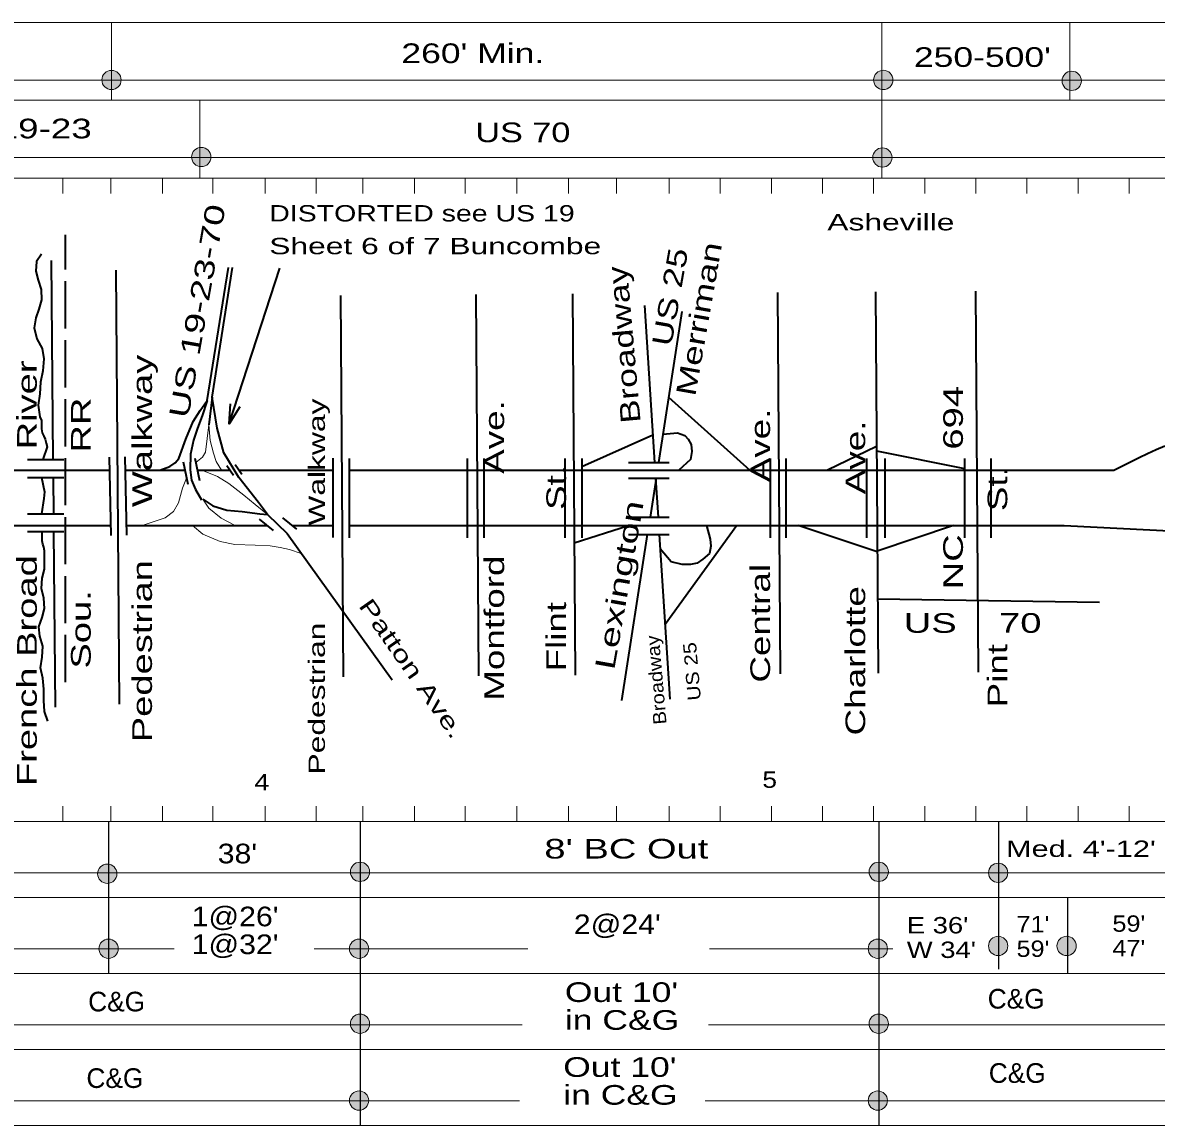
# Model space of a CAD drawing. Extents: x 2156450 to 2158121, y 1158603 to 1159842.
# Drawn here: x 2157114.7 to 2157460.7, y 1159183.4 to 1159520.1 of the extents above; entities that cross this region are included whole.
import ezdxf
from ezdxf.enums import TextEntityAlignment as Align

# ---------------------------------------------------------------- set-up
doc = ezdxf.new("R2010")
doc.units = 0
doc.header["$LTSCALE"] = 2.4
doc.linetypes.add('LONG_DASHED', pattern=[7.5, 6, -1.5])
doc.layers.add('1', color=7, linetype='Continuous', lineweight=13)

msp = doc.modelspace()

# ---------------------------------------------------------------- hatches: boundary and pattern name
at = {"layer": '1'}
for points in [[(2157144.773, 1159502.59, 1), (2157138.885, 1159502.59, 1)], [(2157380.348, 1159502.601, 1), (2157374.46, 1159502.601, 1)], [(2157437.856, 1159502.325, 1), (2157431.968, 1159502.325, 1)], [(2157172.175, 1159479.071, 1), (2157166.287, 1159479.071, 1)], [(2157380.073, 1159478.924, 1), (2157374.185, 1159478.924, 1)], [(2157143.489, 1159260.24, 1), (2157137.601, 1159260.24, 1)], [(2157220.623, 1159260.806, 1), (2157214.735, 1159260.806, 1)], [(2157378.952, 1159260.809, 1), (2157373.064, 1159260.809, 1)], [(2157415.4, 1159260.526, 1), (2157409.512, 1159260.526, 1)], [(2157143.875, 1159237.346, 1), (2157137.987, 1159237.346, 1)], [(2157220.34, 1159237.342, 1), (2157214.452, 1159237.342, 1)], [(2157378.67, 1159237.345, 1), (2157372.782, 1159237.345, 1)], [(2157415.4, 1159238.193, 1), (2157409.512, 1159238.193, 1)], [(2157436.308, 1159238.193, 1), (2157430.42, 1159238.193, 1)], [(2157220.623, 1159214.444, 1), (2157214.735, 1159214.444, 1)], [(2157378.952, 1159214.447, 1), (2157373.064, 1159214.447, 1)], [(2157220.34, 1159190.98, 1), (2157214.452, 1159190.98, 1)], [(2157378.67, 1159190.983, 1), (2157372.782, 1159190.983, 1)]]:
    msp.add_hatch(color=256, dxfattribs=at).paths.add_polyline_path(points)

# ---------------------------------------------------------------- linework, layer by layer
for p, q in [((2156450.496, 1159520.094), (2158121.242, 1159520.094)), ((2157141.778, 1159520.094), (2157141.778, 1159496.474)), ((2157376.92, 1159520.094), (2157376.92, 1159472.65)), ((2157434.385, 1159520.094), (2157434.385, 1159496.474)), ((2156450.411, 1159502.518), (2158119.29, 1159502.518)), ((2156450.496, 1159496.474), (2158121.242, 1159496.474)), ((2157168.817, 1159496.474), (2157168.817, 1159472.65)), ((2156450.411, 1159478.898), (2158119.29, 1159478.898)), ((2156567.727, 1159472.65), (2158119.29, 1159472.65)), ((2157126.975, 1159467.917), (2157126.975, 1159472.65)), ((2157141.602, 1159467.917), (2157141.602, 1159472.65)), ((2157157.355, 1159467.917), (2157157.355, 1159472.65)), ((2157172.751, 1159467.917), (2157172.751, 1159472.65)), ((2157188.682, 1159467.917), (2157188.682, 1159472.65)), ((2157204.257, 1159467.917), (2157204.257, 1159472.65)), ((2157218.508, 1159467.917), (2157218.508, 1159472.65)), ((2157234.35, 1159467.917), (2157234.35, 1159472.65)), ((2157249.747, 1159467.917), (2157249.747, 1159472.65)), ((2157265.499, 1159467.917), (2157265.499, 1159472.65)), ((2157281.341, 1159467.917), (2157281.341, 1159472.65)), ((2157295.937, 1159467.917), (2157295.937, 1159472.65)), ((2157312.079, 1159467.917), (2157312.079, 1159472.65)), ((2157327.653, 1159467.917), (2157327.653, 1159472.65)), ((2157343.253, 1159467.917), (2157343.253, 1159472.65)), ((2157358.853, 1159467.917), (2157358.853, 1159472.65)), ((2157374.453, 1159467.917), (2157374.453, 1159472.65)), ((2157390.053, 1159467.917), (2157390.053, 1159472.65)), ((2157405.653, 1159467.917), (2157405.653, 1159472.65)), ((2157421.253, 1159467.917), (2157421.253, 1159472.65)), ((2157436.853, 1159467.917), (2157436.853, 1159472.65)), ((2157452.453, 1159467.917), (2157452.453, 1159472.65)), ((2157126.975, 1159280.876), (2157126.975, 1159276.143)), ((2157141.602, 1159280.876), (2157141.602, 1159276.143)), ((2157157.355, 1159280.876), (2157157.355, 1159276.143)), ((2157172.751, 1159280.876), (2157172.751, 1159276.143)), ((2157188.682, 1159280.876), (2157188.682, 1159276.143)), ((2157204.257, 1159280.876), (2157204.257, 1159276.143)), ((2157218.508, 1159280.876), (2157218.508, 1159276.143)), ((2157234.35, 1159280.876), (2157234.35, 1159276.143)), ((2157249.747, 1159280.876), (2157249.747, 1159276.143)), ((2157265.499, 1159280.876), (2157265.499, 1159276.143)), ((2157281.341, 1159280.876), (2157281.341, 1159276.143)), ((2157295.937, 1159280.876), (2157295.937, 1159276.143)), ((2157312.079, 1159280.876), (2157312.079, 1159276.143)), ((2157327.653, 1159280.876), (2157327.653, 1159276.143)), ((2157343.253, 1159280.876), (2157343.253, 1159276.143)), ((2157358.853, 1159280.876), (2157358.853, 1159276.143)), ((2157374.453, 1159280.876), (2157374.453, 1159276.143)), ((2157390.053, 1159280.876), (2157390.053, 1159276.143)), ((2157405.653, 1159280.876), (2157405.653, 1159276.143)), ((2157421.253, 1159280.876), (2157421.253, 1159276.143)), ((2157436.853, 1159280.876), (2157436.853, 1159276.143)), ((2157452.453, 1159280.876), (2157452.453, 1159276.143)), ((2156450.411, 1159276.143), (2158116.52, 1159276.143)), ((2156570.752, 1159260.479), (2158116.52, 1159260.479)), ((2156450.411, 1159253.021), (2158116.52, 1159253.021)), ((2156570.752, 1159237.279), (2157161.001, 1159237.279)), ((2157203.672, 1159237.279), (2157268.949, 1159237.279)), ((2157324.321, 1159237.279), (2157380.348, 1159237.279)), ((2156450.411, 1159229.821), (2158116.52, 1159229.821)), ((2156673.739, 1159214.079), (2157267.171, 1159214.079)), ((2157324.067, 1159214.079), (2158116.52, 1159214.079)), ((2156529.992, 1159206.621), (2158116.52, 1159206.621)), ((2156671.797, 1159190.879), (2157266.409, 1159190.879)), ((2157323.051, 1159190.879), (2158116.52, 1159190.879)), ((2156450.411, 1159183.421), (2158116.52, 1159183.421))]:
    msp.add_line(p, q, dxfattribs=at)
at = {"layer": '1', "linetype": 'LONG_DASHED', "lineweight": 35}
msp.add_line((2157127.824, 1159318.736), (2157127.824, 1159455.304), dxfattribs=at)
at = {"layer": '1', "lineweight": 35}
for p, q in [((2157123.378, 1159447.494), (2157123.929, 1159386.698)), ((2157143.139, 1159444.529), (2157144.127, 1159312.063)), ((2157171.055, 1159404.726), (2157177.59, 1159445.307)), ((2157172.556, 1159405.787), (2157178.738, 1159445.307)), ((2157177.759, 1159397.583), (2157193.235, 1159445.139)), ((2157282.521, 1159437.285), (2157283.329, 1159320.887)), ((2157345.146, 1159437.719), (2157345.954, 1159321.321)), ((2157374.996, 1159437.926), (2157375.804, 1159321.528)), ((2157405.563, 1159438.139), (2157406.371, 1159321.741)), ((2157211.708, 1159436.793), (2157212.516, 1159320.395)), ((2157253.05, 1159437.08), (2157253.858, 1159320.682)), ((2157304.51, 1159433.708), (2157307.596, 1159385.76)), ((2157315.933, 1159431.865), (2157308.777, 1159385.76)), ((2157172.556, 1159405.787), (2157171.539, 1159397.334)), ((2157311.881, 1159405.758), (2157336.647, 1159383.507)), ((2157285.353, 1159384.597), (2157307.05, 1159394.245)), ((2157375.324, 1159390.653), (2157360.392, 1159383.507)), ((2157375.333, 1159389.32), (2157402.16, 1159383.951)), ((2157116.214, 1159386.698), (2157127.33, 1159386.698)), ((2157141.163, 1159387.44), (2157141.657, 1159363.468)), ((2157145.933, 1159387.538), (2157146.427, 1159363.566)), ((2157163.725, 1159385.995), (2157165.138, 1159379.192)), ((2157167.257, 1159387.144), (2157168.67, 1159380.341)), ((2157209.408, 1159387.122), (2157209.408, 1159362.894)), ((2157214.401, 1159386.986), (2157214.401, 1159362.758)), ((2157250.348, 1159386.986), (2157250.348, 1159362.758)), ((2157255.507, 1159386.986), (2157255.507, 1159362.758)), ((2157280.195, 1159386.986), (2157280.195, 1159362.758)), ((2157285.353, 1159386.986), (2157285.353, 1159362.758)), ((2157299.596, 1159385.76), (2157312.064, 1159385.76)), ((2157342.835, 1159386.986), (2157342.835, 1159362.758)), ((2157347.625, 1159386.986), (2157347.625, 1159362.758)), ((2157372.313, 1159386.986), (2157372.313, 1159362.758)), ((2157377.84, 1159386.986), (2157377.84, 1159362.758)), ((2157402.16, 1159386.986), (2157402.16, 1159362.758)), ((2157410.266, 1159386.986), (2157410.266, 1159362.758)), ((2157059.138, 1159383.507), (2157141.244, 1159383.507)), ((2157146.016, 1159383.507), (2157164.242, 1159383.507)), ((2157168.012, 1159383.507), (2157178.026, 1159383.507)), ((2157177.06, 1159384.935), (2157179.092, 1159381.931)), ((2157179.621, 1159385.201), (2157181.653, 1159382.197)), ((2157180.767, 1159383.507), (2157209.408, 1159383.507)), ((2157214.401, 1159383.507), (2157447.776, 1159383.507)), ((2157116.214, 1159381.261), (2157127.33, 1159381.261)), ((2157123.978, 1159381.261), (2157124.078, 1159370.14)), ((2157299.596, 1159381.008), (2157312.064, 1159381.008)), ((2157308.039, 1159381.008), (2157306.196, 1159369.126)), ((2157307.903, 1159381.008), (2157308.668, 1159369.126)), ((2157116.214, 1159370.14), (2157127.33, 1159370.14)), ((2157186.863, 1159368.501), (2157191.19, 1159365.055)), ((2157194.016, 1159368.943), (2157198.343, 1159365.497)), ((2157299.596, 1159369.126), (2157312.064, 1159369.126)), ((2157059.138, 1159366.534), (2157141.594, 1159366.534)), ((2157116.214, 1159364.703), (2157127.33, 1159364.703)), ((2157124.128, 1159364.703), (2157124.613, 1159311.074)), ((2157146.366, 1159366.534), (2157189.333, 1159366.534)), ((2157197.041, 1159366.534), (2157209.408, 1159366.534)), ((2157214.401, 1159366.534), (2157432.638, 1159366.534)), ((2157283.049, 1159361.257), (2157299.631, 1159366.534)), ((2157332.691, 1159366.534), (2157310.776, 1159336.386)), ((2157375.547, 1159358.559), (2157351.393, 1159366.534)), ((2157398.813, 1159366.534), (2157375.545, 1159358.773)), ((2157305.366, 1159363.782), (2157297.509, 1159313.159)), ((2157299.596, 1159363.782), (2157312.064, 1159363.782)), ((2157309.012, 1159363.782), (2157312.248, 1159313.528)), ((2157375.647, 1159344.211), (2157443.398, 1159343.187))]:
    msp.add_line(p, q, dxfattribs=at)
at = {"layer": '1', "lineweight": 25}
for p, q in [((2157140.948, 1159276.143), (2157140.948, 1159229.821)), ((2157217.711, 1159276.143), (2157217.711, 1159183.421)), ((2157376.075, 1159276.143), (2157376.075, 1159183.421)), ((2157412.585, 1159276.143), (2157412.585, 1159231.143)), ((2157433.648, 1159253.021), (2157433.648, 1159229.821))]:
    msp.add_line(p, q, dxfattribs=at)
at = {"layer": '1', "lineweight": 35}
for points in [[(2157120.414, 1159449.447), (2157118.931, 1159447.164), (2157118.684, 1159444.224), (2157119.432, 1159441.449), (2157120.399, 1159438.619), (2157120.414, 1159435.438), (2157119.673, 1159432.659), (2157118.737, 1159430.005), (2157118.19, 1159426.957), (2157119.008, 1159423.596), (2157120.661, 1159420.617), (2157121.155, 1159417.423), (2157120.908, 1159413.838), (2157120.167, 1159410.368), (2157119.92, 1159406.783), (2157119.426, 1159403.299), (2157119.92, 1159399.772), (2157120.414, 1159398.664), (2157120.414, 1159397.352), (2157120.414, 1159396.04), (2157120.661, 1159394.83), (2157121.155, 1159393.867), (2157121.621, 1159392.892), (2157121.896, 1159391.693), (2157122.143, 1159390.628), (2157120.9, 1159386.698)], [(2157156.605, 1159383.507), (2157159.608, 1159384.627), (2157161.306, 1159385.679), (2157162.398, 1159387.054), (2157164.52, 1159392.975), (2157166.728, 1159398.365), (2157168.847, 1159401.634), (2157171.055, 1159404.726)], [(2157171.055, 1159404.726), (2157169.465, 1159400.044), (2157168.052, 1159396.333), (2157166.904, 1159392.622), (2157165.933, 1159388.381), (2157165.844, 1159383.61), (2157166.286, 1159380.429), (2157167.434, 1159377.513), (2157169.289, 1159374.421)], [(2157189.424, 1159369.915), (2157186.686, 1159373.626), (2157180.681, 1159381.224), (2157176.089, 1159388.734), (2157174.058, 1159396.244), (2157172.556, 1159405.787)], [(2157181.042, 1159402.824), (2157177.759, 1159397.583), (2157178.189, 1159403.753)], [(2157310.133, 1159394.493), (2157314.637, 1159394.869), (2157316.814, 1159394.077), (2157317.804, 1159392.889), (2157318.794, 1159391.305), (2157318.991, 1159389.127), (2157318.596, 1159386.751), (2157314.949, 1159383.507)], [(2157447.776, 1159383.507), (2157455.486, 1159387.35), (2157458.075, 1159388.578), (2157460.699, 1159389.76), (2157463.357, 1159390.894)], [(2157120.513, 1159381.261), (2157121.402, 1159376.813), (2157121.155, 1159374.836), (2157120.433, 1159370.14)], [(2157169.696, 1159374.653), (2157172.733, 1159372.565), (2157177.06, 1159371.24), (2157181.741, 1159370.887), (2157187.128, 1159370.092), (2157189.424, 1159369.915)], [(2157189.424, 1159369.915), (2157195.403, 1159364.076), (2157227.489, 1159319.447)], [(2157122.39, 1159306.849), (2157121.406, 1159309.799), (2157121.155, 1159313.147), (2157121.155, 1159316.603), (2157120.908, 1159319.955), (2157120.167, 1159323.104), (2157120.659, 1159326.355), (2157120.908, 1159329.752), (2157119.92, 1159332.798), (2157119.615, 1159335.644), (2157120.655, 1159338.462), (2157121.402, 1159341.247), (2157121.155, 1159344.384), (2157120.414, 1159347.316), (2157120.661, 1159350.497), (2157121.402, 1159353.284), (2157121.402, 1159356.523), (2157121.402, 1159357.686), (2157121.402, 1159358.85), (2157121.182, 1159359.922), (2157120.908, 1159360.827), (2157120.688, 1159361.899), (2157120.622, 1159364.703)], [(2157323.404, 1159366.534), (2157324.533, 1159362.396), (2157324.731, 1159360.217), (2157324.335, 1159358.039), (2157322.356, 1159356.257), (2157320.575, 1159355.069), (2157318.596, 1159354.673), (2157316.023, 1159354.673), (2157312.658, 1159355.465), (2157309.295, 1159359.392)], [(2157432.638, 1159366.534), (2157466.812, 1159364.824)]]:
    msp.add_lwpolyline(points, dxfattribs=at)
at = {"layer": '1'}
for points in [[(2157171.539, 1159397.334), (2157170.525, 1159388.911), (2157169.642, 1159387.409), (2157167.532, 1159385.822)], [(2157175.402, 1159383.507), (2157173.793, 1159386.084), (2157172.998, 1159388.646), (2157171.938, 1159392.534), (2157171.539, 1159397.334)], [(2157189.424, 1159369.915), (2157185.715, 1159373.007), (2157182.182, 1159375.835), (2157177.678, 1159379.369), (2157174.146, 1159381.489), (2157169.441, 1159383.507)], [(2157164.756, 1159381.031), (2157163.46, 1159377.955), (2157162.312, 1159373.537), (2157160.722, 1159370.887), (2157158.161, 1159368.943), (2157151.192, 1159366.534)], [(2157169.696, 1159374.653), (2157171.585, 1159371.859), (2157175.294, 1159368.766), (2157179.624, 1159366.534)], [(2157199.736, 1159358.049), (2157196.174, 1159359.236), (2157193.3, 1159359.868), (2157190.219, 1159360.373), (2157185.715, 1159360.549), (2157179.445, 1159360.814), (2157175.029, 1159361.698), (2157169.73, 1159363.907), (2157166.58, 1159366.534)]]:
    msp.add_lwpolyline(points, dxfattribs=at)
for centre in [(2157141.829, 1159502.59), (2157377.404, 1159502.601), (2157434.912, 1159502.325), (2157169.231, 1159479.071), (2157377.129, 1159478.924), (2157140.545, 1159260.24), (2157217.679, 1159260.806), (2157376.008, 1159260.809), (2157412.456, 1159260.526), (2157140.931, 1159237.346), (2157217.396, 1159237.342), (2157375.726, 1159237.345), (2157412.456, 1159238.193), (2157433.364, 1159238.193), (2157217.679, 1159214.444), (2157376.008, 1159214.447), (2157217.396, 1159190.98), (2157375.726, 1159190.983)]:
    msp.add_circle(centre, 2.944, dxfattribs=at)

# ---------------------------------------------------------------- texts
for s, height, width, p in [("260' Min.", 6, 1.35, (2157230.303, 1159507.76)), ("250-500'", 6, 1.35, (2157386.747, 1159506.589)), ('US 19-23', 6, 1.4, (2157088.347, 1159484.772)), ('US 70', 6, 1.3, (2157252.891, 1159483.603)), ('DISTORTED see US 19', 5, 1.3, (2157189.979, 1159459.392)), ('Sheet 6 of 7 Buncombe', 5, 1.45, (2157189.979, 1159449.393)), ('US    70', 6, 1.45, (2157383.653, 1159333.806)), ("38'", 6, 1.15, (2157174.248, 1159263.407)), ("8' BC Out", 6, 1.45, (2157273.951, 1159264.876)), ("Med. 4'-12'", 5, 1.4, (2157414.868, 1159265.373)), ("1@26'", 6, 1.15, (2157166.286, 1159244.193)), ("2@24'", 6, 1.15, (2157282.953, 1159241.808)), ("E 36'", 5, 1.25, (2157384.585, 1159242.024)), ("71'", 5, 1.15, (2157418.074, 1159242.348)), ("59'", 5, 1.15, (2157447.346, 1159242.522)), ("1@32'", 6, 1.15, (2157166.286, 1159235.693)), ("W 34'", 5, 1.25, (2157384.585, 1159234.525)), ("59'", 5, 1.15, (2157418.074, 1159234.849)), ("47'", 5, 1.15, (2157447.346, 1159235.023)), ("Out 10'", 6, 1.35, (2157280.205, 1159221.09)), ('in C&G', 6, 1.35, (2157280.205, 1159212.59)), ("Out 10'", 6, 1.35, (2157279.708, 1159198.22)), ('in C&G', 6, 1.35, (2157279.708, 1159189.72))]:
    msp.add_text(s, height=height, dxfattribs=dict(at, width=width)).set_placement(p)
for s, height, rotation, width, p in [('US 19-23-70', 6, 80, 1.45, (2157165.231, 1159399.058)), ('Merriman', 6, 80, 1.4, (2157319.981, 1159405.759)), ('US 25', 6, 80, 1.35, (2157312.658, 1159421.006)), ('Broadway', 6, 95, 1.35, (2157303.356, 1159398.037)), ('French Broad          River', 6, 90, 1.45, (2157119.03, 1159287.001)), ('Pedestrian     Walkway', 6, 90, 1.45, (2157154.172, 1159300.388)), ('NC        694', 6, 90, 1.45, (2157401.708, 1159347.078)), ('Sou.             RR', 6, 90, 1.45, (2157135.472, 1159322.871)), ('Pedestrian           Walkway', 5, 90, 1.45, (2157206.978, 1159290.554)), ('Montford        Ave.', 6, 90, 1.4, (2157261.675, 1159313.065)), ('Central        Ave.', 6, 90, 1.4, (2157342.835, 1159318.596)), ('Charlotte         Ave.', 6, 90, 1.4, (2157371.88, 1159302.47)), ('Flint         St.', 6, 90, 1.4, (2157280.563, 1159322.009)), ('Pint             St.', 6, 90, 1.4, (2157415.244, 1159311.029)), ('Lexington', 6, 80, 1.5, (2157295.242, 1159322.2)), ('Patton Ave.', 5, 305, 1.45, (2157217.06, 1159342.022)), ('Broadway', 4, 95, 1.15, (2157311.273, 1159305.963)), ('US 25', 4, 95, 1.2, (2157321.762, 1159313.29))]:
    msp.add_text(s, height=height, rotation=rotation, dxfattribs=dict(at, width=width)).set_placement(p)
for s, width, p in [('Asheville', 1.45, (2157379.715, 1159456.668)), ('4', 1.25, (2157187.727, 1159285.676)), ('5', 1.2, (2157342.726, 1159286.468))]:
    msp.add_text(s, height=5, dxfattribs=dict(at, width=width)).set_placement(p, align=Align.CENTER)
for p in [(2157134.705, 1159218.208), (2157409.273, 1159219.067), (2157409.597, 1159196.393), (2157134.175, 1159194.84)]:
    msp.add_text('C&G', height=6, dxfattribs=at).set_placement(p)

doc.saveas('drawing.dxf')
